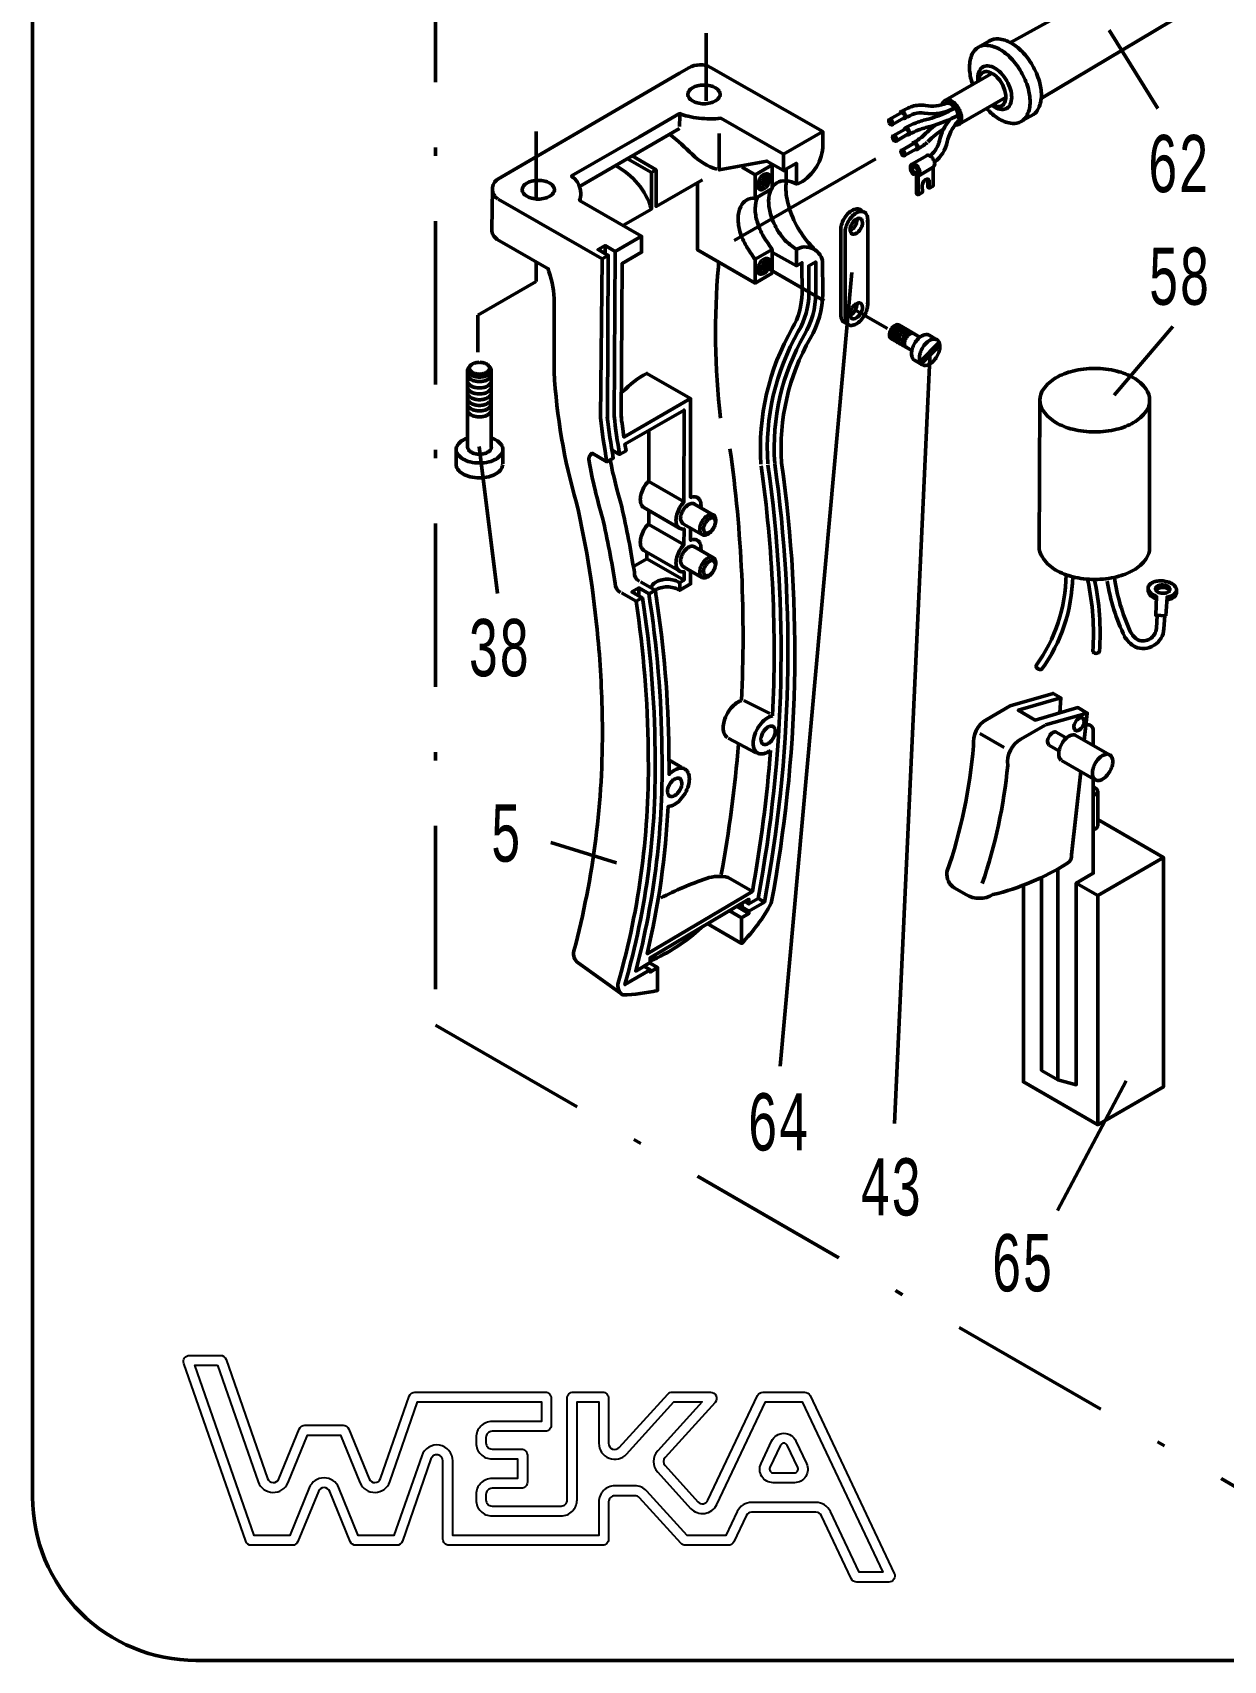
# Model space of a CAD drawing. Extents: x -99 to 181, y -251 to 146.
# Drawn here: x -98.9 to -26, y -251.3 to -151.7 of the extents above; entities that cross this region are included whole.
import ezdxf

# ---------------------------------------------------------------- set-up
doc = ezdxf.new("R2010")
doc.units = 0
doc.linetypes.add('STRICHPUNKT2', pattern=[18.5, 10, -4, 0.5, -4])
doc.layers.get('0').update_dxf_attribs({"linetype": 'CONTINUOUS'})
doc.layers.add('LE_ALL', color=7, linetype='CONTINUOUS', lineweight=50)
doc.layers.add('LE_RED', color=1, linetype='CONTINUOUS')
doc.layers.add('TXT_ALL', color=7, linetype='CONTINUOUS')
doc.styles.add('MONOTXT', font='monotxt.shx')

# ---------------------------------------------------------------- blocks, each defined once
blk = doc.blocks.new('108_00034', base_point=(99.105, 25.993))
at = {"layer": 'LE_ALL', "color": 2}
for p, q in [((-53.802, -193.401), (-55.387, -192.604)), ((-59.217, -196.678), (-59.991, -196.23))]:
    blk.add_line(p, q, dxfattribs=at)
blk = doc.blocks.new('DK12_3_00011', base_point=(123.455, 68.094))
blk.add_blockref('108_00034', (99.105, 25.993))
blk = doc.blocks.new('ELI_00076', base_point=(-53.631, -193.539))
at = {"layer": 'LE_ALL', "color": 2}
blk.add_line((-54.668, -195.817), (-56.343, -194.907), dxfattribs=at)
blk.add_lwpolyline([(-53.631, -193.539, 0.079599), (-53.909, -193.646, 0.072341), (-54.242, -193.908, 0.058752), (-54.554, -194.326, 0.058752), (-54.76, -194.805, 0.072341), (-54.821, -195.225, 0.106617), (-54.737, -195.613, 0.156851), (-54.554, -195.816, 0.156851), (-54.287, -195.873, 0.106617), (-53.909, -195.752, 0.030179), (-53.761, -195.654)], format="xyb", dxfattribs=at)
blk = doc.blocks.new('ELI_00077', base_point=(-55.54, -192.611))
at = {"layer": 'LE_ALL', "color": 2}
blk.add_lwpolyline([(-55.54, -192.611, 0.060292), (-55.748, -192.7, 0.072341), (-56.081, -192.963, 0.058752), (-56.393, -193.381, 0.058752), (-56.599, -193.86, 0.072341), (-56.66, -194.28, 0.106617), (-56.576, -194.667, 0.156851), (-56.393, -194.87)], format="xyb", dxfattribs=at)
blk = doc.blocks.new('0_0_00075', base_point=(-132.723, -187.039))
for name, p in [('ELI_00077', (-55.54, -192.611)), ('ELI_00076', (-53.631, -193.539))]:
    blk.add_blockref(name, p)
blk = doc.blocks.new('DK12_1_00070', base_point=(-11.539, -225.684))
at = {"layer": 'LE_ALL', "color": 2, "linetype": 'STRICHPUNKT2'}
for p, q in [((-57.694, -151.776), (-57.694, -155.908)), ((-68.105, -157.787), (-68.105, -161.918)), ((-47.323, -159.469), (-56.186, -164.586)), ((-54.281, -165.955), (-50.486, -168.146)), ((-48.633, -168.672), (-46.605, -169.843))]:
    blk.add_line(p, q, dxfattribs=at)
at = {"layer": 'LE_ALL', "color": 2}
for p, q in [((-40.351, -152.237), (-41.072, -152.654)), ((-33.039, -151.58), (-30.069, -156.376)), ((-43.06, -155.879), (-40.253, -154.258)), ((-42.218, -157.345), (-39.375, -155.704)), ((-59.302, -156.833), (-59.323, -157.474)), ((-46.495, -157.062), (-45.757, -156.639)), ((-65.446, -161.145), (-59.319, -157.608)), ((-52.959, -159.18), (-50.563, -157.797)), ((-46.257, -158.064), (-45.519, -157.64)), ((-54.709, -160.437), (-55.497, -159.982)), ((-52.798, -160.786), (-52.798, -160.093)), ((-61.045, -162.536), (-62.755, -163.523)), ((-47.813, -163.215), (-47.813, -168.445)), ((-63.886, -164.767), (-63.886, -165.253)), ((-53.66, -165.004), (-54.709, -165.61)), ((-52.171, -166.009), (-53.632, -165.186)), ((-48.785, -166.42), (-53.161, -214.979)), ((-45.908, -169.629), (-44.613, -170.369)), ((-29.14, -169.718), (-32.739, -173.915)), ((-46.379, -170.465), (-45.113, -171.196)), ((-43.986, -171.217), (-46.182, -218.483)), ((-44.611, -171.889), (-43.437, -170.707)), ((-44.537, -172.013), (-43.4, -170.869)), ((-30.572, -174.389), (-30.572, -183.278)), ((-71.578, -177.063), (-70.467, -186.054)), ((-70.139, -177.249), (-70.139, -178.134)), ((-62.994, -177.548), (-63.458, -177.28)), ((-57.243, -181.256), (-58.41, -180.582)), ((-57.955, -182.453), (-59.077, -181.806)), ((-57.243, -183.873), (-58.41, -183.199)), ((-57.955, -185.07), (-59.077, -184.422)), ((-60.815, -185.858), (-61.71, -185.342)), ((-59.318, -185.395), (-59.318, -185.862)), ((-35.989, -192.443), (-36.059, -193.361)), ((-34.375, -193.375), (-34.561, -195.039)), ((-40.942, -194.62), (-39.46, -195.476)), ((-36.722, -195.329), (-36.119, -195.677)), ((-35.958, -196.269), (-33.83, -197.497)), ((-63.18, -202.545), (-67.198, -201.287)), ((-35.05, -203.772), (-33.736, -204.53)), ((-55.077, -205.055), (-55.259, -204.95)), ((-54.134, -204.934), (-54.437, -204.759)), ((-55.534, -205.906), (-56.265, -205.484)), ((-55.077, -205.636), (-55.808, -205.214)), ((-55.534, -207.469), (-57.635, -206.256)), ((-61.13, -209.078), (-61.504, -208.862)), ((-31.99, -215.886), (-36.209, -223.811))]:
    blk.add_line(p, q, dxfattribs=at)
at = {"layer": 'LE_ALL', "color": 2, "linetype": 'STRICHPUNKT2'}
for points in [[(-17.572, -112.044), (-74.257, -144.772), (-74.257, -212.465), (-17.572, -245.192), (37.925, -245.192), (37.925, -144.086), (-17.572, -112.044)], [(-68.105, -165.763), (-68.105, -166.975), (-71.675, -169.037), (-71.675, -171.292)]]:
    blk.add_lwpolyline(points, dxfattribs=at)
at = {"layer": 'LE_ALL', "color": 2}
for points in [[(-37.128, -155.732), (-27.251, -149.836, 0.013368), (-27.222, -149.821, 0.156851), (-26.972, -149.545, 0.106617), (-26.858, -149.016, 0.072341), (-26.941, -148.444, 0.058752), (-27.222, -147.791, 0.058752), (-27.647, -147.222, 0.072341), (-28.101, -146.864, 0.106617), (-28.616, -146.698, 0.156851), (-28.98, -146.777, 0.007692), (-28.996, -146.786), (-39.084, -152.346)], [(-38.3, -157.106), (-37.669, -156.742, 0.137204), (-37.355, -156.368, 0.106617), (-37.185, -155.579, 0.072341), (-37.309, -154.725, 0.058752), (-37.728, -153.751, 0.058752), (-38.362, -152.901, 0.072341), (-39.039, -152.367, 0.106617), (-39.807, -152.12, 0.156851), (-40.351, -152.237, 0.022969), (-40.421, -152.282)], [(-40.534, -156.373, 0.010489), (-40.407, -156.514, 0.072341), (-39.729, -157.048, 0.106617), (-38.961, -157.295, 0.156851), (-38.418, -157.178, 0.156851), (-38.045, -156.766, 0.106617), (-37.875, -155.977, 0.072341), (-37.999, -155.124, 0.058752), (-38.418, -154.15, 0.058752), (-39.052, -153.3, 0.072341), (-39.729, -152.765, 0.106617), (-40.497, -152.518, 0.156851), (-41.041, -152.635, 0.156851), (-41.414, -153.047, 0.106617), (-41.584, -153.836, 0.072341), (-41.46, -154.69, 0.012978), (-41.387, -154.913)], [(-50.563, -158.81), (-50.563, -157.797), (-57.389, -153.89, 0.267949), (-58.763, -153.896), (-59.331, -154.228), (-70.454, -160.706, 0.267949), (-70.775, -161.313, 0.267949), (-70.439, -161.911)], [(-40.212, -156.187, 0.031351), (-40.038, -156.303, 0.106617), (-39.609, -156.441, 0.156851), (-39.306, -156.376, 0.156851), (-39.097, -156.146, 0.106617), (-39.002, -155.705, 0.072341), (-39.072, -155.229, 0.058752), (-39.306, -154.685, 0.058752), (-39.66, -154.21, 0.072341), (-40.038, -153.912, 0.106617), (-40.467, -153.774, 0.156851), (-40.77, -153.84, 0.156851), (-40.978, -154.069, 0.106617), (-41.073, -154.51, 0.032109), (-41.059, -154.724)], [(-40.17, -156.163, 0.099967), (-39.846, -156.262, 0.156851), (-39.604, -156.21, 0.156851), (-39.437, -156.026, 0.106617), (-39.361, -155.673, 0.072341), (-39.416, -155.292, 0.058752), (-39.604, -154.857, 0.058752), (-39.887, -154.477, 0.072341), (-40.189, -154.239, 0.106617), (-40.532, -154.128, 0.156851), (-40.775, -154.181, 0.156851), (-40.942, -154.365, 0.101585), (-41.017, -154.7)], [(-57.835, -154.948, 0.058752), (-58.232, -154.995, 0.072341), (-58.534, -155.116, 0.106617), (-58.759, -155.32, 0.156851), (-58.823, -155.519, 0.156851), (-58.759, -155.719, 0.106617), (-58.534, -155.923, 0.072341), (-58.232, -156.043, 0.058752), (-57.835, -156.09, 0.058752), (-57.438, -156.043, 0.072341), (-57.135, -155.923, 0.106617), (-56.91, -155.719, 0.156851), (-56.846, -155.519, 0.156851), (-56.91, -155.32, 0.106617), (-57.135, -155.116, 0.072341), (-57.438, -154.995, 0.058752), (-57.835, -154.948)], [(-42.997, -156.064, -0.139571), (-44.279, -156.201, 0.120604), (-45.093, -156.257, 0.042266), (-45.762, -156.572)], [(-42.465, -156.35, -0.066485), (-44.113, -157.025, 0.024698), (-44.855, -157.259, 0.042266), (-45.525, -157.573)], [(-42.479, -156.332, -0.174088), (-44.358, -156.662, 0.120604), (-44.951, -156.703)], [(-43.723, -159.654, 0.185637), (-42.957, -158.417, -0.113005), (-42.348, -157.238, 0.115011), (-42.283, -157.154, 0.106617), (-42.239, -156.95, 0.072341), (-42.271, -156.73, 0.058752), (-42.38, -156.478, 0.058752), (-42.543, -156.258, 0.072341), (-42.718, -156.12, 0.106617), (-42.917, -156.056, 0.097442), (-43.007, -156.065)], [(-42.467, -157.389, 0.019464), (-42.419, -157.395, 0.156851), (-42.244, -157.357, 0.156851), (-42.123, -157.224, 0.106617), (-42.068, -156.97, 0.072341), (-42.108, -156.694, 0.058752), (-42.244, -156.379, 0.058752), (-42.448, -156.105, 0.072341), (-42.667, -155.932, 0.106617), (-42.915, -155.853, 0.156851), (-43.091, -155.89, 0.156851), (-43.211, -156.023, 0.054235), (-43.253, -156.15)], [(-63.321, -175.291), (-63.26, -165.128), (-61.651, -164.199), (-65.446, -162.007, 0.095813), (-65.363, -161.575, 0.156851), (-65.58, -160.899, 0.05354), (-65.928, -160.51), (-61.775, -158.112), (-59.319, -156.694, 0.035039), (-58.808, -156.855, 0.058752), (-57.463, -157.014, 0.028345), (-56.809, -156.977), (-52.959, -159.18), (-52.959, -160.186), (-52.171, -159.731), (-52.171, -160.934), (-52.171, -160.997, 0.095101), (-52.814, -160.795)], [(-46.493, -157.271, 0.058752), (-46.449, -157.33, 0.072341), (-46.402, -157.367, 0.106617), (-46.349, -157.384, 0.156851), (-46.312, -157.376, 0.156851), (-46.286, -157.347, 0.106617), (-46.274, -157.293, 0.072341), (-46.283, -157.234, 0.058752), (-46.312, -157.166, 0.058752), (-46.356, -157.107, 0.072341), (-46.402, -157.07, 0.106617), (-46.456, -157.053, 0.156851), (-46.493, -157.061, 0.156851), (-46.519, -157.09, 0.106617), (-46.531, -157.144, 0.072341), (-46.522, -157.204, 0.058752), (-46.493, -157.271)], [(-46.303, -157.371), (-45.585, -156.955, 0.038036), (-45.575, -156.951, 0.156851), (-45.55, -156.922, 0.106617), (-45.538, -156.868, 0.072341), (-45.546, -156.808, 0.058752), (-45.575, -156.741, 0.058752), (-45.619, -156.682, 0.072341), (-45.666, -156.645, 0.106617), (-45.719, -156.628, 0.156851), (-45.757, -156.636, 0.069769), (-45.771, -156.647)], [(-45.628, -156.98, 0.066033), (-45.584, -156.99, 0.156851), (-45.535, -156.98, 0.156851), (-45.502, -156.943, 0.106617), (-45.487, -156.873, 0.072341), (-45.498, -156.796, 0.058752), (-45.535, -156.709, 0.058752), (-45.592, -156.633, 0.072341), (-45.652, -156.586, 0.106617), (-45.721, -156.564, 0.156851), (-45.769, -156.574, 0.156851), (-45.803, -156.611, 0.095663), (-45.818, -156.674)], [(-42.26, -156.772, -0.065359), (-43.995, -157.477, 0.024698), (-44.693, -157.697, 0.042266), (-45.291, -157.978)], [(-45.059, -158.556, -0.066033), (-45.046, -158.513, -0.179946), (-45.007, -158.472, 0.042266), (-44.463, -158.097, -0.048844), (-43.605, -157.364)], [(-43.958, -159.25, 0.164974), (-43.421, -158.363, -0.123425), (-42.758, -157.035)], [(-57.036, -160.102, -0.121395), (-58.554, -159.183, 0.025799), (-59.879, -157.987)], [(-46.255, -158.272, 0.058752), (-46.211, -158.331, 0.072341), (-46.165, -158.368, 0.106617), (-46.111, -158.385, 0.156851), (-46.074, -158.377, 0.156851), (-46.048, -158.349, 0.106617), (-46.036, -158.294, 0.072341), (-46.045, -158.235, 0.058752), (-46.074, -158.168, 0.058752), (-46.118, -158.109, 0.072341), (-46.165, -158.072, 0.106617), (-46.218, -158.055, 0.156851), (-46.255, -158.063, 0.156851), (-46.281, -158.091, 0.106617), (-46.293, -158.146, 0.072341), (-46.284, -158.205, 0.058752), (-46.255, -158.272)], [(-46.065, -158.372), (-45.347, -157.957, 0.038037), (-45.337, -157.952, 0.156851), (-45.312, -157.924, 0.106617), (-45.3, -157.869, 0.072341), (-45.308, -157.81, 0.058752), (-45.337, -157.743, 0.058752), (-45.381, -157.684, 0.072341), (-45.428, -157.647, 0.106617), (-45.481, -157.63, 0.156851), (-45.519, -157.638, 0.069769), (-45.533, -157.648)], [(-45.39, -157.981, 0.066033), (-45.346, -157.992, 0.156851), (-45.297, -157.981, 0.156851), (-45.264, -157.944, 0.106617), (-45.249, -157.874, 0.072341), (-45.26, -157.798, 0.058752), (-45.297, -157.711, 0.058752), (-45.354, -157.635, 0.072341), (-45.414, -157.587, 0.106617), (-45.483, -157.565, 0.156851), (-45.532, -157.576, 0.156851), (-45.565, -157.612, 0.095663), (-45.58, -157.675)], [(-45.703, -159.216, 0.072341), (-45.656, -159.254, 0.106617), (-45.603, -159.271, 0.156851), (-45.566, -159.263, 0.156851), (-45.54, -159.235, 0.106617), (-45.528, -159.18, 0.072341), (-45.536, -159.121, 0.058752), (-45.565, -159.053, 0.058752), (-45.608, -158.994, 0.072341), (-45.655, -158.957, 0.106617), (-45.708, -158.94, 0.156851), (-45.746, -158.948, 0.156851), (-45.772, -158.976, 0.106617), (-45.784, -159.031, 0.072341), (-45.775, -159.09, 0.058752), (-45.747, -159.157, 0.058752), (-45.703, -159.216)], [(-45.567, -159.264), (-44.828, -158.841, 0.156851), (-44.802, -158.812, 0.106617), (-44.79, -158.758, 0.072341), (-44.798, -158.699, 0.058752), (-44.827, -158.631, 0.058752), (-44.87, -158.572, 0.072341), (-44.917, -158.535, 0.106617), (-44.97, -158.518, 0.17352), (-45.011, -158.528), (-45.737, -158.943)], [(-44.706, -160.482, 0.156851), (-44.648, -160.419, 0.106617), (-44.622, -160.297, 0.072341), (-44.641, -160.166, 0.058752), (-44.706, -160.016, 0.058752), (-44.803, -159.885, 0.072341), (-44.908, -159.803, 0.106617), (-45.026, -159.765, 0.175129), (-45.118, -159.788), (-44.183, -159.25, -0.121502), (-44.117, -159.241, -0.106617), (-43.999, -159.279, -0.072341), (-43.895, -159.361, -0.058752), (-43.797, -159.492, -0.058752), (-43.733, -159.641, -0.072341), (-43.714, -159.773, -0.106618), (-43.74, -159.894, -0.156851), (-43.797, -159.957, -0.031857), (-43.813, -159.965)], [(-44.891, -158.874, 0.095663), (-44.829, -158.893, 0.156851), (-44.78, -158.883, 0.156851), (-44.747, -158.846, 0.106617), (-44.731, -158.776, 0.072341), (-44.742, -158.7, 0.058752), (-44.779, -158.613, 0.058752), (-44.836, -158.536, 0.072341), (-44.896, -158.488, 0.106617), (-44.964, -158.466, 0.156851), (-45.013, -158.476)], [(-61.045, -160.304), (-61.045, -162.536, 0.204262), (-63.236, -159.889)], [(-45.109, -159.783, 0.156851), (-45.167, -159.846, 0.106616), (-45.193, -159.968, 0.238989), (-44.999, -160.415), (-44.918, -160.345)], [(-45.03, -160.223, 0.058752), (-44.975, -160.297, 0.072341), (-44.916, -160.343, 0.106617), (-44.85, -160.364, 0.156851), (-44.803, -160.354, 0.156851), (-44.77, -160.318, 0.106617), (-44.756, -160.25, 0.072341), (-44.766, -160.176, 0.058752), (-44.803, -160.092, 0.058752), (-44.857, -160.018, 0.072341), (-44.916, -159.972, 0.106617), (-44.983, -159.951, 0.156851), (-45.03, -159.961, 0.156851), (-45.062, -159.997, 0.106617), (-45.077, -160.065, 0.072341), (-45.066, -160.139, 0.058752), (-45.03, -160.223)], [(-70.775, -161.29), (-70.812, -163.795, 0.267949), (-70.476, -164.394), (-67.323, -166.214)], [(-67.97, -160.781, 0.058752), (-68.367, -160.828, 0.072341), (-68.669, -160.949, 0.106617), (-68.895, -161.153, 0.156851), (-68.959, -161.352, 0.156851), (-68.895, -161.552, 0.106617), (-68.669, -161.756, 0.072341), (-68.367, -161.876, 0.058752), (-67.97, -161.923, 0.058752), (-67.573, -161.876, 0.072341), (-67.271, -161.756, 0.106617), (-67.046, -161.552, 0.156851), (-66.981, -161.352, 0.156851), (-67.046, -161.153, 0.106617), (-67.271, -160.949, 0.072341), (-67.573, -160.828, 0.058752), (-67.97, -160.781)], [(-54.709, -161.883, 0.002937), (-54.73, -161.881, 0.156851), (-55.237, -161.991, 0.156851), (-55.586, -162.375, 0.106617), (-55.744, -163.112, 0.072341), (-55.628, -163.909, 0.058752), (-55.237, -164.818, 0.008359), (-54.709, -165.61), (-54.709, -167.062), (-58.22, -165.035), (-58.22, -160.969)], [(-54.435, -160.711, 0.058752), (-54.52, -160.91, 0.072341), (-54.546, -161.083, 0.106617), (-54.511, -161.244, 0.156851), (-54.435, -161.328, 0.156851), (-54.324, -161.352, 0.106617), (-54.168, -161.301, 0.072341), (-54.03, -161.193, 0.058752), (-53.901, -161.02, 0.058752), (-53.816, -160.821, 0.072341), (-53.791, -160.648, 0.106617), (-53.825, -160.487, 0.156851), (-53.901, -160.403, 0.156851), (-54.012, -160.379, 0.106617), (-54.168, -160.43, 0.072341), (-54.306, -160.538, 0.058752), (-54.435, -160.711)], [(-54.542, -161.133, 0.03161), (-54.498, -161.111, 0.072341), (-54.361, -161.002, 0.058752), (-54.231, -160.829, 0.058752), (-54.146, -160.631, 0.072341), (-54.121, -160.457, 0.03161), (-54.124, -160.408)], [(-54.504, -161.257, 0.019981), (-54.49, -161.256, 0.106617), (-54.333, -161.206, 0.072341), (-54.195, -161.097, 0.058752), (-54.066, -160.924, 0.058752), (-53.981, -160.726, 0.072341), (-53.956, -160.552, 0.106617), (-53.99, -160.392, 0.019981), (-53.997, -160.379)], [(-52.838, -160.821, 0.002937), (-52.859, -160.819, 0.156851), (-53.366, -160.928, 0.156851), (-53.715, -161.313, 0.106617), (-53.874, -162.049, 0.072341), (-53.758, -162.846, 0.058752), (-53.366, -163.756, 0.056675), (-52.798, -164.524, 0.032876), (-52.171, -164.995), (-52.172, -166.009), (-51.838, -165.816), (-51.829, -167.721)], [(-52.784, -160.799, 0.039131), (-52.816, -161.204, 0.072341), (-52.647, -162.365, 0.058752), (-52.078, -163.689, 0.058752), (-51.216, -164.845, 0.023691), (-50.937, -165.112)], [(-44.159, -160.701, -0.031292), (-44.153, -160.713, -0.105739), (-44.133, -160.804), (-44.131, -161.205), (-44.044, -161.256), (-44.045, -160.854, 0.105739), (-44.065, -160.763, 0.156851), (-44.109, -160.715, 0.15685), (-44.172, -160.701, 0.106617), (-44.262, -160.73, 0.072341), (-44.341, -160.793, 0.058752), (-44.414, -160.892, 0.058752), (-44.463, -161.005, 0.074851), (-44.478, -161.108), (-44.469, -161.507), (-44.731, -161.658), (-44.818, -161.608), (-44.818, -160.405)], [(-70.415, -161.92), (-64.06, -165.589), (-64.165, -175.286, 0.016013), (-63.772, -177.997), (-64.667, -177.48, 0.349852), (-64.864, -177.981, 0.02523), (-64.037, -181.431, -0.0158), (-63.266, -185.439, 0.285019), (-62.949, -185.99)], [(-54.549, -161.796, 0.102481), (-54.696, -162.506, 0.072341), (-54.58, -163.303, 0.058752), (-54.188, -164.213, 0.008359), (-53.66, -165.004), (-53.66, -166.456), (-54.709, -167.062)], [(-48.167, -162.676, 0.117861), (-48.282, -162.568, 0.156851), (-48.484, -162.524, 0.106617), (-48.771, -162.616, 0.072341), (-49.023, -162.815, 0.058752), (-49.259, -163.132, 0.058752), (-49.416, -163.495, 0.072341), (-49.462, -163.814), (-49.462, -169.013)], [(-47.826, -163.331, 0.036523), (-47.814, -163.168, 0.106617), (-47.877, -162.874, 0.156851), (-48.017, -162.721, 0.156851), (-48.219, -162.677, 0.106617), (-48.505, -162.769, 0.072341), (-48.758, -162.968, 0.058752), (-48.994, -163.285, 0.058752), (-49.151, -163.648, 0.072341), (-49.197, -163.967), (-49.197, -169.166)], [(-48.779, -163.433, 0.058752), (-48.864, -163.631, 0.072341), (-48.889, -163.805, 0.106617), (-48.854, -163.966, 0.156851), (-48.779, -164.05, 0.156851), (-48.668, -164.073, 0.106617), (-48.512, -164.023, 0.072341), (-48.374, -163.914, 0.058752), (-48.245, -163.741, 0.058752), (-48.159, -163.543, 0.072341), (-48.134, -163.369, 0.106617), (-48.169, -163.209, 0.156851), (-48.245, -163.125, 0.156851), (-48.355, -163.101, 0.106617), (-48.512, -163.151, 0.072341), (-48.649, -163.26, 0.058752), (-48.779, -163.433)], [(-48.886, -163.854, 0.03161), (-48.842, -163.832, 0.072341), (-48.704, -163.724, 0.058752), (-48.575, -163.551, 0.058752), (-48.49, -163.352, 0.072341), (-48.464, -163.179, 0.03161), (-48.468, -163.13)], [(-53.5, -178.127, -0.082195), (-54.134, -204.934), (-55.077, -205.492), (-55.077, -205.636), (-55.534, -205.906), (-55.534, -207.469, 0.072066), (-53.72, -205.013, 0.082195), (-53.083, -178.068, -0.148445), (-51.328, -170.455, 0.127713), (-50.563, -167.714), (-50.573, -165.691, 0.496621), (-52.171, -164.995)], [(-61.169, -208.664), (-60.673, -208.95), (-60.673, -210.347, -0.05037), (-62.795, -210.624), (-65.529, -208.666, -0.312038), (-65.793, -207.931, 0.067686), (-64.048, -194.081, 0.020506), (-64.317, -188.792, 0.032474), (-65.626, -180.514, -0.057942), (-66.999, -172.504), (-66.999, -168.001, 0.074481), (-67.395, -166.137)], [(-56.948, -165.769), (-56.948, -166.07, 0.050892), (-56.817, -175.322)], [(-54.435, -165.884, 0.058752), (-54.52, -166.083, 0.072341), (-54.546, -166.256, 0.106617), (-54.511, -166.417, 0.156851), (-54.435, -166.501, 0.156851), (-54.324, -166.525, 0.106617), (-54.168, -166.474, 0.072341), (-54.03, -166.365, 0.058752), (-53.901, -166.192, 0.058752), (-53.816, -165.994, 0.072341), (-53.791, -165.82, 0.106617), (-53.825, -165.66, 0.156851), (-53.901, -165.576, 0.156851), (-54.012, -165.552, 0.106617), (-54.168, -165.603, 0.072341), (-54.306, -165.711, 0.058752), (-54.435, -165.884)], [(-54.542, -166.305, 0.03161), (-54.498, -166.284, 0.072341), (-54.361, -166.175, 0.058752), (-54.231, -166.002, 0.058752), (-54.146, -165.804, 0.072341), (-54.121, -165.63, 0.03161), (-54.124, -165.581)], [(-54.504, -166.43, 0.019981), (-54.49, -166.429, 0.106617), (-54.333, -166.379, 0.072341), (-54.195, -166.27, 0.058752), (-54.066, -166.097, 0.058752), (-53.981, -165.899, 0.072341), (-53.956, -165.725, 0.106617), (-53.99, -165.565, 0.019981), (-53.997, -165.551)], [(-51.407, -167.719), (-51.415, -166.015), (-50.995, -165.773), (-50.985, -167.707, -0.127809), (-51.693, -170.245, 0.148445), (-53.503, -178.096)], [(-51.829, -167.692, -0.128055), (-52.425, -169.825, 0.148445), (-54.345, -178.154)], [(-51.407, -167.699, -0.127921), (-52.059, -170.035, 0.148445), (-53.924, -178.125)], [(-49.196, -169.113, 0.012007), (-49.197, -169.166, 0.106617), (-49.134, -169.46, 0.156851), (-48.994, -169.614, 0.156851), (-48.792, -169.658, 0.106617), (-48.505, -169.566, 0.072341), (-48.253, -169.366, 0.058752), (-48.017, -169.049, 0.058752), (-47.86, -168.686, 0.072341), (-47.814, -168.368, 0.029989), (-47.819, -168.283)], [(-48.779, -168.606, 0.058752), (-48.864, -168.804, 0.072341), (-48.889, -168.978, 0.106617), (-48.854, -169.139, 0.156851), (-48.779, -169.222, 0.156851), (-48.668, -169.246, 0.106617), (-48.512, -169.196, 0.072341), (-48.374, -169.087, 0.058752), (-48.245, -168.914, 0.058752), (-48.159, -168.716, 0.072341), (-48.134, -168.542, 0.106617), (-48.169, -168.382, 0.156851), (-48.245, -168.298, 0.156851), (-48.355, -168.274, 0.106617), (-48.512, -168.324, 0.072341), (-48.649, -168.433, 0.058752), (-48.779, -168.606)], [(-48.886, -169.027, 0.03161), (-48.842, -169.005, 0.072341), (-48.704, -168.897, 0.058752), (-48.575, -168.724, 0.058752), (-48.49, -168.525, 0.072341), (-48.464, -168.352, 0.03161), (-48.468, -168.302)], [(-49.461, -168.96, 0.012007), (-49.462, -169.013, 0.106617), (-49.399, -169.307, 0.156851), (-49.259, -169.461, 0.117861), (-49.109, -169.506)], [(-45.894, -169.638, 0.024881), (-45.908, -169.629, 0.156851), (-46.007, -169.608, 0.106617), (-46.147, -169.653, 0.072341), (-46.271, -169.75, 0.058752), (-46.386, -169.905, 0.058752), (-46.463, -170.083, 0.072341), (-46.485, -170.239, 0.106617), (-46.454, -170.382, 0.156851), (-46.386, -170.458, 0.038167), (-46.364, -170.469)], [(-45.746, -169.724, 0.024881), (-45.759, -169.715, 0.156851), (-45.859, -169.693, 0.106617), (-45.999, -169.738, 0.072341), (-46.122, -169.836, 0.058752), (-46.238, -169.991, 0.058752), (-46.314, -170.169, 0.072341), (-46.337, -170.324, 0.106617), (-46.306, -170.468, 0.156851), (-46.238, -170.543, 0.038167), (-46.215, -170.554)], [(-45.604, -169.805, 0.024881), (-45.618, -169.796, 0.156851), (-45.717, -169.775, 0.106617), (-45.857, -169.82, 0.072341), (-45.981, -169.917, 0.058752), (-46.097, -170.072, 0.058752), (-46.173, -170.25, 0.072341), (-46.196, -170.406, 0.106617), (-46.165, -170.55, 0.156851), (-46.097, -170.625, 0.038167), (-46.074, -170.636)], [(-45.452, -169.893, 0.024881), (-45.466, -169.884, 0.156851), (-45.565, -169.863, 0.106617), (-45.705, -169.908, 0.072341), (-45.829, -170.005, 0.058752), (-45.945, -170.16, 0.058752), (-46.021, -170.338, 0.072341), (-46.044, -170.494, 0.106617), (-46.013, -170.638, 0.156851), (-45.945, -170.713, 0.038167), (-45.922, -170.724)], [(-45.311, -169.974, 0.024881), (-45.325, -169.965, 0.156851), (-45.424, -169.944, 0.106617), (-45.564, -169.989, 0.072341), (-45.688, -170.087, 0.058752), (-45.803, -170.242, 0.058752), (-45.88, -170.419, 0.072341), (-45.902, -170.575, 0.106617), (-45.871, -170.719, 0.156851), (-45.803, -170.794, 0.038167), (-45.781, -170.805)], [(-45.126, -170.081, 0.024881), (-45.14, -170.072, 0.156851), (-45.239, -170.051, 0.106617), (-45.379, -170.096, 0.072341), (-45.503, -170.193, 0.058752), (-45.619, -170.348, 0.058752), (-45.695, -170.526, 0.072341), (-45.718, -170.682, 0.106617), (-45.687, -170.826, 0.156851), (-45.619, -170.901, 0.038167), (-45.596, -170.912)], [(-44.974, -170.169, 0.024881), (-44.988, -170.16, 0.156851), (-45.087, -170.139, 0.106617), (-45.227, -170.184, 0.072341), (-45.351, -170.281, 0.058752), (-45.467, -170.436, 0.058752), (-45.543, -170.614, 0.072341), (-45.566, -170.77, 0.106617), (-45.535, -170.914, 0.156851), (-45.467, -170.989, 0.038167), (-45.444, -171)], [(-43.581, -170.527), (-44.058, -170.251, 0.156851), (-44.242, -170.212, 0.106617), (-44.502, -170.295, 0.072341), (-44.732, -170.476, 0.058752), (-44.947, -170.764)], [(-44.732, -170.476, 0.117911), (-45.089, -171.094, 0.072341), (-45.131, -171.384, 0.106617), (-45.073, -171.651, 0.156851), (-44.947, -171.79), (-44.469, -172.066)], [(-44.469, -171.04, 0.058752), (-44.611, -171.37, 0.072341), (-44.653, -171.659, 0.106617), (-44.596, -171.926, 0.156851), (-44.469, -172.066, 0.156851), (-44.285, -172.106, 0.106617), (-44.025, -172.022, 0.072341), (-43.796, -171.841, 0.058752), (-43.581, -171.553, 0.058752), (-43.439, -171.223, 0.072341), (-43.397, -170.934, 0.106617), (-43.454, -170.666, 0.156851), (-43.581, -170.527, 0.156851), (-43.765, -170.487, 0.106617), (-44.025, -170.571, 0.072341), (-44.254, -170.752, 0.058752), (-44.469, -171.04)], [(-72.153, -172.152), (-72.267, -172.287, 0.116613), (-72.294, -172.399)], [(-71.569, -171.912, 0.058752), (-71.818, -171.942, 0.072341), (-72.008, -172.017, 0.106617), (-72.15, -172.146, 0.156851), (-72.19, -172.271, 0.156851), (-72.15, -172.397, 0.106617), (-72.008, -172.525, 0.072341), (-71.818, -172.601, 0.058752), (-71.569, -172.63, 0.058752), (-71.319, -172.601, 0.072341), (-71.129, -172.525, 0.106617), (-70.987, -172.397, 0.156851), (-70.947, -172.271, 0.156851), (-70.987, -172.146, 0.106617), (-71.129, -172.017, 0.072341), (-71.319, -171.942, 0.058752), (-71.569, -171.912)], [(-70.845, -172.399, 0.116613), (-70.872, -172.287), (-70.978, -172.158)], [(-33.919, -172.291, 0.058752), (-35.268, -172.45, 0.072341), (-36.294, -172.859, 0.106617), (-37.059, -173.552, 0.156851), (-37.277, -174.23, 0.156851), (-37.059, -174.907, 0.106617), (-36.294, -175.601, 0.072341), (-35.268, -176.009, 0.058752), (-33.919, -176.168, 0.058752), (-32.571, -176.009, 0.072341), (-31.545, -175.601, 0.106617), (-30.779, -174.907, 0.156851), (-30.561, -174.23, 0.156851), (-30.779, -173.552, 0.106617), (-31.545, -172.859, 0.072341), (-32.571, -172.45, 0.058752), (-33.919, -172.291)], [(-70.842, -177.114, -0.156851), (-70.889, -177.26, -0.106617), (-71.054, -177.41, -0.072341), (-71.276, -177.498, -0.058752), (-71.567, -177.532, -0.058752), (-71.857, -177.498, -0.072341), (-72.079, -177.41, -0.106617), (-72.244, -177.26, -0.156851), (-72.294, -177.114), (-72.294, -172.399, 0.156851), (-72.247, -172.545, 0.106617), (-72.082, -172.695, 0.072341), (-71.86, -172.783, 0.058752), (-71.57, -172.817, 0.058752), (-71.279, -172.783, 0.072341), (-71.057, -172.695, 0.106617), (-70.892, -172.545, 0.156851), (-70.845, -172.399), (-70.845, -177.114)], [(-72.294, -172.67, 0.156851), (-72.247, -172.816, 0.106617), (-72.082, -172.966, 0.072341), (-71.86, -173.054, 0.058752), (-71.57, -173.089, 0.058752), (-71.279, -173.054, 0.072341), (-71.057, -172.966, 0.106617), (-70.892, -172.816, 0.156851), (-70.845, -172.67)], [(-72.294, -173.062, 0.156851), (-72.247, -173.208, 0.106617), (-72.082, -173.357, 0.072341), (-71.86, -173.446, 0.058752), (-71.57, -173.48, 0.058752), (-71.279, -173.446, 0.072341), (-71.057, -173.357, 0.106617), (-70.892, -173.208, 0.156851), (-70.845, -173.062)], [(-62.907, -175.144, 0.008173), (-62.734, -176.49), (-58.648, -174.132), (-61.324, -172.587, 0.083588), (-62.807, -173.716)], [(-72.294, -173.43, 0.156851), (-72.247, -173.576, 0.106617), (-72.082, -173.725, 0.072341), (-71.86, -173.814, 0.058752), (-71.57, -173.848, 0.058752), (-71.279, -173.814, 0.072341), (-71.057, -173.725, 0.106617), (-70.892, -173.576, 0.156851), (-70.845, -173.43)], [(-72.294, -173.786, 0.156851), (-72.247, -173.932, 0.106617), (-72.082, -174.082, 0.072341), (-71.86, -174.17, 0.058752), (-71.57, -174.204, 0.058752), (-71.279, -174.17, 0.072341), (-71.057, -174.082, 0.106617), (-70.892, -173.932, 0.156851), (-70.845, -173.786)], [(-72.294, -174.13, 0.156851), (-72.247, -174.277, 0.106617), (-72.082, -174.426, 0.072341), (-71.86, -174.514, 0.058752), (-71.57, -174.549, 0.058752), (-71.279, -174.514, 0.072341), (-71.057, -174.426, 0.106617), (-70.892, -174.277, 0.156851), (-70.845, -174.13)], [(-58.019, -180.808, 0.024977), (-58.012, -180.685, 0.106617), (-58.083, -180.359, 0.156851), (-58.237, -180.189, 0.156851), (-58.461, -180.141, 0.060787), (-58.648, -180.182), (-58.648, -174.132)], [(-37.277, -174.223), (-37.327, -183.368, 0.067651), (-37.059, -183.937, 0.106617), (-36.294, -184.631, 0.072341), (-35.268, -185.04, 0.058752), (-33.919, -185.199, 0.058752), (-32.571, -185.04, 0.072341), (-31.545, -184.631, 0.106617), (-30.779, -183.937, 0.156851), (-30.561, -183.26, 0.00384), (-30.562, -183.242)], [(-72.294, -174.463, 0.156851), (-72.247, -174.609, 0.106617), (-72.082, -174.759, 0.072341), (-71.86, -174.847, 0.058752), (-71.57, -174.882, 0.058752), (-71.279, -174.847, 0.072341), (-71.057, -174.759, 0.106617), (-70.892, -174.609, 0.156851), (-70.845, -174.463)], [(-72.294, -174.831, 0.156851), (-72.247, -174.977, 0.106617), (-72.082, -175.127, 0.072341), (-71.86, -175.215, 0.058752), (-71.57, -175.249, 0.058752), (-71.279, -175.215, 0.072341), (-71.057, -175.127, 0.106617), (-70.892, -174.977, 0.156851), (-70.845, -174.831)], [(-63.746, -175.239, 0.01511), (-63.383, -177.773), (-63.772, -177.997)], [(-63.326, -175.191, 0.014188), (-62.994, -177.548), (-62.597, -177.319), (-62.669, -176.92), (-59.052, -174.832), (-59.058, -180.463, 0.058752), (-59.32, -180.814, 0.058752), (-59.493, -181.217, 0.072341), (-59.544, -181.569, 0.106617), (-59.474, -181.895, 0.156851), (-59.32, -182.065, 0.156851), (-59.096, -182.114, 0.013811), (-59.052, -182.108), (-59.058, -183.08, 0.058752), (-59.32, -183.431, 0.058752), (-59.493, -183.833, 0.072341), (-59.544, -184.186, 0.106617), (-59.474, -184.512, 0.156851), (-59.32, -184.682, 0.156851), (-59.096, -184.73, 0.013811), (-59.052, -184.725), (-59.052, -185.241), (-61.324, -183.93)], [(-73.001, -177.252), (-73.001, -178.156, 0.156851), (-72.908, -178.444, 0.106617), (-72.583, -178.738, 0.072341), (-72.147, -178.912, 0.058752), (-71.574, -178.98, 0.058752), (-71.001, -178.912, 0.072341), (-70.565, -178.738, 0.106617), (-70.239, -178.444, 0.156851), (-70.147, -178.156)], [(-72.294, -176.538, 0.047498), (-72.575, -176.666, 0.106617), (-72.901, -176.961, 0.156851), (-72.993, -177.249, 0.156851), (-72.901, -177.537, 0.106617), (-72.575, -177.832, 0.072341), (-72.139, -178.006, 0.058752), (-71.566, -178.073, 0.058752), (-70.993, -178.006, 0.072341), (-70.557, -177.832, 0.106617), (-70.231, -177.537, 0.156851), (-70.139, -177.249, 0.156851), (-70.231, -176.961, 0.106617), (-70.557, -176.666, 0.048687), (-70.845, -176.535)], [(-61.774, -185.312, -0.285019), (-62.092, -184.761, 0.0158), (-62.863, -180.753, -0.021019), (-63.576, -177.884)], [(-61.209, -186.064, -0.036925), (-60.402, -195.681, -0.069912), (-62.007, -209.16), (-61.13, -208.641), (-61.13, -208.353), (-55.077, -204.768), (-55.077, -205.055), (-54.524, -204.728, 0.081795), (-53.918, -178.186)], [(-61.241, -179.203, 0.058752), (-61.503, -179.554, 0.058752), (-61.676, -179.956, 0.072341), (-61.727, -180.309, 0.106617), (-61.657, -180.635, 0.156851), (-61.503, -180.805), (-59.305, -182.074)], [(-58.395, -180.596, 0.034739), (-58.423, -180.577, 0.156851), (-58.566, -180.546, 0.106617), (-58.77, -180.612, 0.072341), (-58.949, -180.753, 0.058752), (-59.117, -180.978, 0.058752), (-59.228, -181.236, 0.072341), (-59.261, -181.462, 0.106617), (-59.216, -181.671, 0.156851), (-59.117, -181.78, 0.066045), (-59.059, -181.804)], [(-57.948, -181.654, 0.058752), (-58.059, -181.912, 0.072341), (-58.091, -182.138, 0.106617), (-58.046, -182.346, 0.156851), (-57.948, -182.455, 0.156851), (-57.804, -182.487, 0.106617), (-57.6, -182.421, 0.072341), (-57.421, -182.28, 0.058752), (-57.253, -182.055, 0.058752), (-57.142, -181.797, 0.072341), (-57.109, -181.571, 0.106617), (-57.154, -181.362, 0.156851), (-57.253, -181.253, 0.156851), (-57.397, -181.222, 0.106617), (-57.6, -181.287, 0.072341), (-57.78, -181.429, 0.058752), (-57.948, -181.654)], [(-61.241, -181.82, 0.058752), (-61.503, -182.171, 0.058752), (-61.676, -182.573, 0.072341), (-61.727, -182.926, 0.106617), (-61.657, -183.252, 0.156851), (-61.503, -183.422), (-59.305, -184.691)], [(-58.019, -183.425, 0.024977), (-58.012, -183.302, 0.106617), (-58.083, -182.976, 0.156851), (-58.237, -182.806, 0.156851), (-58.461, -182.757, 0.060787), (-58.648, -182.799), (-58.648, -182.053)], [(-57.752, -181.75, 0.058752), (-57.834, -181.941, 0.072341), (-57.858, -182.108, 0.106617), (-57.825, -182.262, 0.156851), (-57.752, -182.343, 0.156851), (-57.646, -182.366, 0.106617), (-57.495, -182.317, 0.072341), (-57.363, -182.213, 0.058752), (-57.239, -182.046, 0.058752), (-57.157, -181.856, 0.072341), (-57.132, -181.689, 0.106617), (-57.166, -181.534, 0.156851), (-57.239, -181.454, 0.156851), (-57.345, -181.431, 0.106617), (-57.495, -181.479, 0.072341), (-57.628, -181.584, 0.058752), (-57.752, -181.75)], [(-58.395, -183.213, 0.034739), (-58.423, -183.194, 0.156851), (-58.566, -183.163, 0.106617), (-58.77, -183.228, 0.072341), (-58.949, -183.37, 0.058752), (-59.117, -183.595, 0.058752), (-59.228, -183.853, 0.072341), (-59.261, -184.079, 0.106617), (-59.216, -184.288, 0.156851), (-59.117, -184.397, 0.066045), (-59.059, -184.421)], [(-57.948, -184.27, 0.058752), (-58.059, -184.528, 0.072341), (-58.091, -184.754, 0.106617), (-58.046, -184.963, 0.156851), (-57.948, -185.072, 0.156851), (-57.804, -185.103, 0.106617), (-57.6, -185.038, 0.072341), (-57.421, -184.896, 0.058752), (-57.253, -184.671, 0.058752), (-57.142, -184.413, 0.072341), (-57.109, -184.187, 0.106617), (-57.154, -183.978, 0.156851), (-57.253, -183.869, 0.156851), (-57.397, -183.838, 0.106617), (-57.6, -183.904, 0.072341), (-57.78, -184.045, 0.058752), (-57.948, -184.27)], [(-57.752, -184.367, 0.058752), (-57.834, -184.557, 0.072341), (-57.858, -184.724, 0.106617), (-57.825, -184.879, 0.156851), (-57.752, -184.959, 0.156851), (-57.646, -184.982, 0.106617), (-57.495, -184.934, 0.072341), (-57.363, -184.829, 0.058752), (-57.239, -184.663, 0.058752), (-57.157, -184.472, 0.072341), (-57.132, -184.305, 0.106617), (-57.166, -184.151, 0.156851), (-57.239, -184.07, 0.156851), (-57.345, -184.047, 0.106617), (-57.495, -184.096, 0.072341), (-57.628, -184.2, 0.058752), (-57.752, -184.367)], [(-59.052, -185.241), (-59.318, -185.395, 0.025149), (-59.379, -185.356, 0.072341), (-59.681, -185.235, 0.058752), (-60.078, -185.188, 0.058752), (-60.475, -185.235, 0.072341), (-60.778, -185.356, 0.106617), (-61.003, -185.56, 0.123525), (-61.064, -185.715)], [(-58.648, -184.67), (-58.648, -185.475), (-59.318, -185.862, 0.025149), (-59.379, -185.823, 0.072341), (-59.681, -185.702, 0.058752), (-60.078, -185.655, 0.058752), (-60.475, -185.702, 0.072341), (-60.778, -185.823, 0.019546), (-60.825, -185.853)], [(-35.267, -185.04, -0.152642), (-37.172, -190.706, -0.494973), (-37.505, -190.464, 0.155673), (-35.677, -184.918)], [(-34.343, -185.271, -0.071322), (-34.042, -189.58, 0.618172), (-33.631, -189.61, 0.071854), (-33.947, -185.152)], [(-32.721, -185.052, 0.070799), (-31.752, -188.377, 0.119272), (-31.277, -188.897, 0.514413), (-30.148, -188.189), (-30.1, -187.4)], [(-62.816, -210.616, -0.313833), (-63.078, -209.876, 0.074976), (-61.245, -195.699, 0.035628), (-61.99, -186.537), (-62.885, -186.02)], [(-59.98, -195.686, 0.036085), (-60.757, -186.226, 0.001411), (-60.815, -185.858), (-61.19, -186.075), (-61.816, -185.714), (-61.816, -186.2)], [(-29.561, -187.424), (-29.498, -186.282, 0.003217), (-29.479, -186.279, 0.072341), (-29.204, -186.198, 0.106617), (-28.99, -186.038, 0.156851), (-28.918, -185.868, 0.156851), (-28.958, -185.688, 0.106617), (-29.139, -185.491, 0.072341), (-29.393, -185.361, 0.058752), (-29.737, -185.287, 0.058752), (-30.089, -185.296, 0.072341), (-30.364, -185.377, 0.106617), (-30.578, -185.537, 0.156851), (-30.65, -185.707, 0.156851), (-30.61, -185.887, 0.106617), (-30.429, -186.084, 0.072341), (-30.175, -186.214, 0.004672), (-30.148, -186.223), (-30.191, -187.384), (-29.561, -187.424)], [(-30.641, -185.814, 0.04339), (-30.65, -185.865, 0.156851), (-30.61, -186.045, 0.106617), (-30.429, -186.242, 0.072341), (-30.175, -186.373, 0.004672), (-30.148, -186.381)], [(-29.929, -185.545, 0.072341), (-30.066, -185.594, 0.106617), (-30.171, -185.682, 0.156851), (-30.203, -185.77, 0.156851), (-30.178, -185.86, 0.106617), (-30.08, -185.956, 0.072341), (-29.947, -186.015, 0.058752), (-29.769, -186.042, 0.058752), (-29.591, -186.028, 0.072341), (-29.453, -185.979, 0.106617), (-29.349, -185.891, 0.156851), (-29.317, -185.803, 0.156851), (-29.342, -185.713, 0.106617), (-29.44, -185.617, 0.072341), (-29.573, -185.558, 0.058752), (-29.75, -185.531, 0.058752), (-29.929, -185.545)], [(-29.342, -185.871, 0.106617), (-29.44, -185.776, 0.072341), (-29.573, -185.717, 0.058752), (-29.75, -185.689, 0.058752), (-29.929, -185.703, 0.072341), (-30.066, -185.752, 0.106617), (-30.171, -185.84, 0.029292), (-30.181, -185.855)], [(-29.498, -186.44, 0.003217), (-29.479, -186.437, 0.072341), (-29.204, -186.357, 0.106617), (-28.99, -186.196, 0.156851), (-28.918, -186.027, 0.09005), (-28.927, -185.919)], [(-60.673, -208.95), (-61.13, -209.221), (-61.13, -209.078), (-62.673, -209.992, 0.074951), (-60.823, -195.695, 0.036215), (-61.596, -186.322)], [(-32.115, -188.663, 0.122092), (-31.453, -189.324, 0.514414), (-29.687, -188.217), (-29.639, -187.428)], [(-36.923, -194.092), (-34.375, -193.375), (-34.954, -193.041), (-37.57, -193.798), (-38.605, -193.2), (-35.989, -192.443), (-36.467, -192.168), (-39.103, -192.936), (-40.526, -193.758, 0.298368), (-41.336, -195.372, -0.062017), (-42.961, -203.094, 0.306942), (-42.477, -204.092), (-41.798, -204.484, 0.268437), (-40.147, -204.482, 0.08129), (-35.583, -202.553, 0.315206), (-35.344, -202.039), (-34.775, -196.952)], [(-54.215, -194.553, 0.058752), (-54.314, -194.783, 0.072341), (-54.344, -194.985, 0.106617), (-54.303, -195.171, 0.156851), (-54.215, -195.268, 0.156851), (-54.087, -195.296, 0.106617), (-53.906, -195.237, 0.072341), (-53.746, -195.111, 0.058752), (-53.596, -194.911, 0.058752), (-53.497, -194.681, 0.072341), (-53.468, -194.479, 0.106617), (-53.508, -194.293, 0.156851), (-53.596, -194.196, 0.156851), (-53.725, -194.168, 0.106617), (-53.906, -194.226, 0.072341), (-54.066, -194.353, 0.058752), (-54.215, -194.553)], [(-40.8, -203.798, 0.057701), (-39.245, -196.58, -0.298368), (-38.434, -194.966), (-36.962, -194.115)], [(-35.104, -193.925, 0.058752), (-35.175, -194.089, 0.072341), (-35.196, -194.233, 0.106617), (-35.167, -194.366, 0.156851), (-35.104, -194.435, 0.156851), (-35.012, -194.455, 0.106617), (-34.883, -194.413, 0.072341), (-34.769, -194.323, 0.058752), (-34.662, -194.18, 0.058752), (-34.591, -194.016, 0.072341), (-34.571, -193.872, 0.106617), (-34.599, -193.739, 0.156851), (-34.662, -193.67, 0.156851), (-34.754, -193.65, 0.106617), (-34.883, -193.692, 0.072341), (-34.997, -193.782, 0.058752), (-35.104, -193.925)], [(-34.007, -195.358), (-34.007, -194.438, 0.424131), (-34.379, -194.079)], [(-35.704, -194.869), (-36.286, -194.534, 0.109301), (-36.353, -194.526, 0.106617), (-36.486, -194.568, 0.072341), (-36.603, -194.661, 0.058752), (-36.713, -194.808, 0.058752), (-36.786, -194.976, 0.072341), (-36.807, -195.124, 0.106617), (-36.778, -195.26, 0.125672), (-36.729, -195.321)], [(-33.024, -195.927), (-35.11, -194.722, 0.109301), (-35.242, -194.706, 0.106617), (-35.5, -194.789, 0.072341), (-35.728, -194.969, 0.058752), (-35.941, -195.255, 0.058752), (-36.082, -195.583, 0.072341), (-36.124, -195.87, 0.106617), (-36.067, -196.136, 0.125672), (-35.973, -196.254)], [(-53.761, -195.654, -0.02681), (-54.872, -204.291), (-61.306, -208.102, 0.04635), (-60.027, -199.091, 0.006808), (-60.015, -199.089, 0.106617), (-59.637, -198.968, 0.072341), (-59.304, -198.705, 0.058752), (-58.992, -198.287, 0.058752), (-58.786, -197.808, 0.072341), (-58.725, -197.388, 0.106617), (-58.809, -197.001, 0.156851), (-58.992, -196.798, 0.156851), (-59.259, -196.74, 0.106617), (-59.637, -196.862, 0.072341), (-59.97, -197.125, 0.000071), (-59.971, -197.126, 0.007386), (-59.98, -195.672)], [(-33.884, -196.443, 0.058752), (-34.025, -196.771, 0.072341), (-34.067, -197.058, 0.106617), (-34.01, -197.323, 0.156851), (-33.884, -197.462, 0.156851), (-33.702, -197.502, 0.106617), (-33.443, -197.418, 0.072341), (-33.215, -197.238, 0.058752), (-33.002, -196.952, 0.058752), (-32.861, -196.625, 0.072341), (-32.819, -196.337, 0.106617), (-32.876, -196.072, 0.156851), (-33.002, -195.933, 0.156851), (-33.184, -195.894, 0.106617), (-33.443, -195.977, 0.072341), (-33.671, -196.157, 0.058752), (-33.884, -196.443)], [(-59.934, -197.737, 0.058752), (-60.033, -197.967, 0.072341), (-60.062, -198.168, 0.106617), (-60.022, -198.355, 0.156851), (-59.934, -198.452, 0.156851), (-59.806, -198.48, 0.106617), (-59.625, -198.421, 0.072341), (-59.465, -198.295, 0.058752), (-59.315, -198.094, 0.058752), (-59.216, -197.865, 0.072341), (-59.187, -197.663, 0.106617), (-59.227, -197.477, 0.156851), (-59.315, -197.38, 0.156851), (-59.443, -197.352, 0.106617), (-59.625, -197.41, 0.072341), (-59.784, -197.536, 0.058752), (-59.934, -197.737)], [(-34.007, -198.391, 0.001071), (-34.004, -198.39, 0.072341), (-33.867, -198.336, 0.106617), (-33.765, -198.243, 0.156851), (-33.736, -198.153, 0.156851), (-33.765, -198.062, 0.106617), (-33.867, -197.97, 0.072341), (-34.004, -197.915, 0.00107), (-34.007, -197.914)], [(-34.007, -200.506, 0.001071), (-34.004, -200.505, 0.072341), (-33.867, -200.45, 0.106617), (-33.765, -200.358, 0.156851), (-33.736, -200.267), (-33.736, -198.153)], [(-54.872, -204.291), (-56.36, -203.432, 0.14193), (-57.674, -203.493, 0.037604), (-60.473, -204.687)]]:
    blk.add_lwpolyline(points, format="xyb", dxfattribs=at)
for points in [[(-56.9, -157.911), (-56.9, -160.143), (-53.981, -159.595), (-52.959, -160.186)], [(-62.517, -159.454), (-61.045, -160.304), (-60.757, -160.138), (-62.229, -159.288)], [(-60.757, -160.138), (-60.757, -162.37), (-57.93, -160.737)], [(-53.616, -159.806), (-54.709, -160.437), (-54.709, -161.889), (-53.66, -161.284), (-53.66, -159.831)], [(-44.731, -161.658), (-44.731, -160.513), (-43.807, -159.979), (-43.807, -161.125), (-44.039, -161.259)], [(-61.651, -164.199), (-61.651, -165.182), (-62.843, -165.87), (-62.899, -175.293)], [(-63.684, -165.372), (-64.31, -165.011), (-63.886, -164.767), (-63.26, -165.128)], [(-64.06, -165.589), (-63.684, -165.372), (-63.743, -175.288)], [(-59.047, -180.453), (-61.2, -179.21), (-61.2, -176.034)], [(-59.047, -183.07), (-61.2, -181.827), (-61.2, -180.98)], [(-61.324, -183.525), (-61.324, -183.93), (-62.149, -184.407)], [(-61.99, -186.537), (-61.614, -186.319), (-62.24, -185.958), (-61.816, -185.714)], [(-36.173, -202.984), (-36.173, -215.818), (-35.05, -216.112), (-35.05, -203.772), (-34.007, -203.17), (-34.007, -197.395)], [(-33.736, -199.885), (-29.713, -202.207), (-33.736, -204.53), (-33.736, -218.567), (-29.713, -216.245), (-29.713, -202.207)], [(-33.736, -218.567), (-38.28, -215.944), (-38.28, -203.934)], [(-36.173, -215.818), (-37.176, -215.239), (-37.176, -203.374)], [(-55.077, -205.492), (-55.488, -205.255), (-55.488, -205.081)]]:
    blk.add_lwpolyline(points, dxfattribs=at)
for centre, radius, start, end in [((-43.572, -160.366), 3.914, 110.31909, 120), ((-40.289, -162.11), 5.323, 122.57265, 136.1232), ((-53.333, -158.512), 2.785, -64.32072, -5.41098), ((-45.011, -158.594), 0.0628, 87.2233, 94.66268), ((-44.859, -158.786), 0.0628, -76.19316, -60.22915), ((-46.95, -155.075), 4.381, -60.22964, -50.54873), ((-136.706, -188.571), 81.266, -2.84987, 8.04308), ((-134.802, -189.615), 81.266, -2.76768, 8.04308), ((-21.42, -183.474), 11.871, -171.15202, -153.85455), ((-136.706, -188.571), 81.266, -10.40409, -4.71358), ((-65.273, -198.729), 10.647, -67.10047, -46.80733)]:
    blk.add_arc(centre, radius, start, end, dxfattribs=at)
blk.add_blockref('0_0_00075', (-132.723, -187.039))
at = {"layer": 'TXT_ALL', "color": 2, "style": 'MONOTXT', "width": 0.625}
for s, p in [('62', (-30.708, -161.501)), ('58', (-30.655, -168.392)), ('38', (-72.282, -191.12)), ('5', (-70.91, -202.466)), ('64', (-55.195, -220.137)), ('43', (-48.305, -224.115)), ('65', (-40.266, -228.756))]:
    blk.add_text(s, height=3.5, dxfattribs=at).set_placement(p)
blk = doc.blocks.new('001_0000_00001', base_point=(-43.892, 35.5))
for name, p in [('DK12_3_00011', (123.455, 68.094)), ('DK12_1_00070', (-11.539, -225.684))]:
    blk.add_blockref(name, p)
blk = doc.blocks.new('DIN_0003_00081', base_point=(-87.078, -232.923))
at = {"layer": 'LE_RED'}
for points in [[(-87.078, -232.923), (-84.54, -240.211, 0.690937), (-83.838, -240.229), (-82.592, -237.18, -0.304648), (-82.245, -236.947), (-79.919, -236.947, -0.304648), (-79.572, -237.18), (-78.326, -240.229, 0.690937), (-77.624, -240.211), (-75.87, -235.173, -0.319117), (-75.515, -234.922), (-73.855, -234.922), (-67.551, -234.922, -0.414214), (-67.176, -235.297), (-67.176, -236.947, -0.414214), (-67.551, -237.322), (-70.801, -237.322, 0.414214), (-71.176, -237.697), (-71.176, -238.034, 0.414214), (-70.801, -238.409), (-69.013, -238.409, -0.414214), (-68.638, -238.784), (-68.638, -240.434, -0.414214), (-69.013, -240.809), (-70.801, -240.809, 0.414214), (-71.176, -241.184), (-71.176, -241.522, 0.414214), (-70.801, -241.897), (-67.127, -241.897), (-66.576, -241.897, 0.414214), (-66.201, -241.522), (-66.201, -235.297, -0.414214), (-65.826, -234.922), (-64.041, -234.922, -0.414214), (-63.666, -235.297), (-63.666, -238.056, 0.685287), (-63.014, -238.308), (-60.043, -235.044, -0.21114), (-59.765, -234.922), (-57.428, -234.922, -0.651336), (-57.151, -235.549), (-60.215, -238.915, 0.386978), (-60.215, -239.42), (-58.203, -241.631, 0.533769), (-57.587, -241.539), (-54.557, -235.136, -0.289951), (-54.218, -234.922), (-51.675, -234.922, -0.289951), (-51.336, -235.136), (-46.19, -246.011, -0.550446), (-46.529, -246.547), (-48.479, -246.547, -0.289951), (-48.818, -246.332), (-50.638, -242.486, 0.289951), (-50.977, -242.272), (-54.916, -242.272, 0.289951), (-55.255, -242.486), (-56.01, -244.082, -0.289951), (-56.349, -244.297), (-58.962, -244.297, -0.21114), (-59.239, -244.174), (-61.781, -241.382, 0.21114), (-62.058, -241.259), (-63.291, -241.259, 0.414214), (-63.666, -241.634), (-63.666, -243.922, -0.414214), (-64.041, -244.297), (-73.431, -244.297, -0.414214), (-73.806, -243.922), (-73.806, -239.132, 0.845028), (-74.535, -239.009), (-76.289, -244.045, -0.319117), (-76.643, -244.297), (-79.136, -244.297, -0.304648), (-79.483, -244.063), (-80.735, -241.001, 0.671632), (-81.429, -241.001), (-82.681, -244.063, -0.304648), (-83.028, -244.297), (-85.52, -244.297, -0.319117), (-85.875, -244.045), (-89.663, -233.17, -0.516166), (-89.309, -232.672), (-87.432, -232.672, -0.319117), (-87.078, -232.923)], [(-87.592, -233.272), (-85.106, -240.408, 0.690937), (-83.283, -240.456), (-82.094, -237.547), (-80.07, -237.547), (-78.881, -240.456, 0.690937), (-77.058, -240.408), (-75.356, -235.522), (-73.855, -235.522), (-67.776, -235.522), (-67.776, -236.722), (-70.801, -236.722, 0.414214), (-71.776, -237.697), (-71.776, -238.034, 0.414214), (-70.801, -239.009), (-69.238, -239.009), (-69.238, -240.209), (-70.801, -240.209, 0.414214), (-71.776, -241.184), (-71.776, -241.522, 0.414214), (-70.801, -242.497), (-67.127, -242.497), (-66.576, -242.497, 0.414214), (-65.601, -241.522), (-65.601, -235.522), (-64.266, -235.522), (-64.266, -238.056, 0.685287), (-62.57, -238.712), (-59.666, -235.522), (-57.937, -235.522), (-60.659, -238.511, 0.386978), (-60.659, -239.824), (-58.647, -242.035, 0.533769), (-57.044, -241.796), (-54.076, -235.522), (-51.817, -235.522), (-46.884, -245.947), (-48.337, -245.947), (-50.095, -242.23, 0.289951), (-50.977, -241.672), (-54.916, -241.672, 0.289951), (-55.797, -242.23), (-56.492, -243.697), (-58.862, -243.697), (-61.337, -240.978, 0.21114), (-62.058, -240.659), (-63.291, -240.659, 0.414214), (-64.266, -241.634), (-64.266, -243.697), (-73.206, -243.697), (-73.206, -239.132, 0.845028), (-75.102, -238.811), (-76.803, -243.697), (-78.985, -243.697), (-80.179, -240.774, 0.671632), (-81.985, -240.774), (-83.179, -243.697), (-85.361, -243.697), (-88.992, -233.272), (-87.592, -233.272)], [(-54.34, -239.286), (-53.692, -237.916, -0.633131), (-52.201, -237.916), (-51.552, -239.286, -0.550446), (-52.298, -240.464), (-53.595, -240.464, -0.550446), (-54.34, -239.286)], [(-53.595, -239.864), (-52.298, -239.864, 0.550446), (-52.095, -239.543), (-52.743, -238.173, 0.633131), (-53.15, -238.173), (-53.798, -239.543, 0.550446), (-53.595, -239.864)]]:
    blk.add_lwpolyline(points, format="xyb", dxfattribs=at)
blk = doc.blocks.new('DINA3_00080', base_point=(180.584, 135.66))
at = {"layer": 'LE_ALL'}
blk.add_lwpolyline([(180.584, 135.66), (180.584, -241.34, -0.414214), (170.584, -251.34), (-88.916, -251.34, -0.414214), (-98.916, -241.34), (-98.916, 135.66, -0.414214), (-88.916, 145.66), (170.584, 145.66, -0.414214), (180.584, 135.66)], format="xyb", dxfattribs=at)
blk.add_blockref('DIN_0003_00081', (-87.078, -232.923))

msp = doc.modelspace()

# ---------------------------------------------------------------- block references
for name, p in [('DINA3_00080', (180.584, 135.66)), ('001_0000_00001', (-43.892, 35.5))]:
    msp.add_blockref(name, p)

doc.saveas('drawing.dxf')
